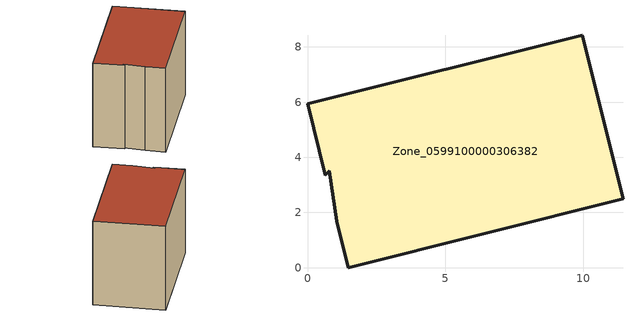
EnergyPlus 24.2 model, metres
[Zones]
Zone_0599100000306382
 floor ground (C_G): 1.06,1.67 0.79,3.52 0.65,3.35 0,5.94 9.97,8.42 11.44,2.49 1.48,0 z0
 wall outside (C_F): 1.48,0 11.44,2.49 9.97,8.42 0,5.94 0.65,3.35 0.79,3.52 1.06,1.67 1.48,0 z0:7.82
 roof outside (C_R): 0.79,3.52 1.06,1.67 1.48,0 11.44,2.49 9.97,8.42 0,5.94 0.65,3.35 z7.82
[BUILDING]
Pand.0599100000306382: North Axis=0; Terrain=City; Loads Convergence Tolerance Value=0.04; Temperature Convergence Tolerance Value=0.4; Solar Distribution=FullExterior; Maximum Number of Warmup Days=25; Minimum Number of Warmup Days=1
[Site:Location]
Rotterdam.The.Hague.AP_ZH_NLD Design_Conditions: Latitude=51.96; Longitude=4.45; Time Zone=1; Elevation=-4.5
[SITE:GROUNDTEMPERATURE:BUILDINGSURFACE]
18, 18, 18, 18, 18, 18, 18, 18, 18, 18, 18, 18
[MATERIAL] Thermal Absorptance=0.9; Solar Absorptance=0.7; Visible Absorptance=0.7
Name | Roughness | Thickness | Conductivity | Density | Specific Heat
G.TI.1965-1974 | MediumSmooth | 0.15 | 0.882353 | 540 | 1210
F.TI.1965-1974 | Rough | 0.3 | 0.697674 | 1920 | 840
R.TI.1965-1974 | MediumRough | 0.2 | 0.232558 | 1500 | 1000
[CONSTRUCTION]
C_G: G.TI.1965-1974
C_F: F.TI.1965-1974
C_R: R.TI.1965-1974
[ZONE]
Zone_0599100000306382: Type=1; Multiplier=1; Ceiling Height=Autocalculate; Volume=Autocalculate; Floor Area=autocalculate; Part of Total Floor Area=Yes
[ZONEINFILTRATION:DESIGNFLOWRATE]
Infil_Zone_0599100000306382: Zone or ZoneList or Space or SpaceList=Zone_0599100000306382; Schedule=AlwaysOn; Design Flow Rate Calculation Method=Flow/Area; Flow Rate per Floor Area=0.003; Constant Term Coefficient=1; Temperature Term Coefficient=0; Velocity Term Coefficient=0; Velocity Squared Term Coefficient=0
[HVACTEMPLATE:ZONE:IDEALLOADSAIRSYSTEM]
Zone_0599100000306382: Maximum Heating Supply Air Temperature=50; Minimum Cooling Supply Air Temperature=13; Maximum Heating Supply Air Humidity Ratio=0.0156; Minimum Cooling Supply Air Humidity Ratio=0.0077; Heating Limit=NoLimit; Cooling Limit=NoLimit; Dehumidification Control Type=ConstantSensibleHeatRatio; Cooling Sensible Heat Ratio=0.7; Dehumidification Setpoint=60; Humidification Control Type=None; Humidification Setpoint=30; Outdoor Air Method=None; Outdoor Air Flow Rate per Person=0.00944; Outdoor Air Flow Rate per Zone Floor Area=0; Outdoor Air Flow Rate per Zone=0; Demand Controlled Ventilation Type=None; Outdoor Air Economizer Type=NoEconomizer; Heat Recovery Type=None; Sensible Heat Recovery Effectiveness=0.7; Latent Heat Recovery Effectiveness=0.65
[ZONECONTROL:THERMOSTAT]
ThermostatControl_Zone_0599100000306382: Zone or ZoneList=Zone_0599100000306382; Control Type Schedule=DualSetpointControlType; Control 1=Thermostat_Zone_0599100000306382; Temperature Difference Between Cutout And Setpoint=0
[THERMOSTATSETPOINT:DUALSETPOINT]
Thermostat_Zone_0599100000306382: Heating Setpoint Temperature Schedule=HeatingSetpoint_Zone_0599100000306382; Cooling Setpoint Temperature Schedule=CoolingSetpoint_Zone_0599100000306382
[SCHEDULE:COMPACT]
HeatingSetpoint_Zone_0599100000306382: Through: 12/31, For: AllDays, Until: 24:00, 21
CoolingSetpoint_Zone_0599100000306382: Through: 12/31, For: AllDays, Until: 24:00, 24
DualSetpointControlType: Through: 12/31, For: AllDays, Until: 24:00, 4
AlwaysOn: Through: 12/31, For: AllDays, Until: 24:00, 1
